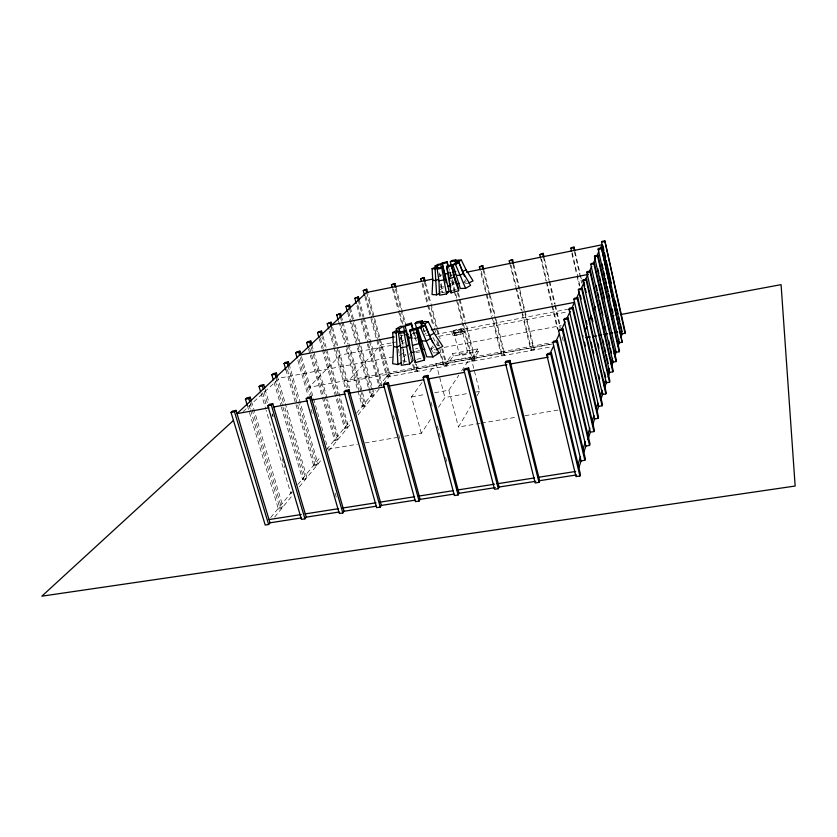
<?xml version="1.0" encoding="UTF-8"?>
<svg xmlns="http://www.w3.org/2000/svg" width="837" height="837" viewBox="0 0 837 837"><rect width="100%" height="100%" fill="white"/><g stroke="black" fill="none" stroke-linecap="round" stroke-linejoin="round"><path stroke-width="0.63" stroke-dasharray="4.18 3.14" d="M416.366 341.14L414.535 336.558L414.849 334.737L413.792 331.253M519.903 289.843L534.236 349.102L533.755 350.033L512.662 262.881M522.278 311.814L531.443 349.615L530.961 350.546L521.482 311.479M496.132 319.462L504.816 354.511L504.272 355.443L494.646 316.627M493.548 320.759L502.054 355.014L501.509 355.955L480.019 269.493M480.208 423.323L458.446 427.027L470.99 405.861M476.944 395.838L479.58 391.381L474.276 370.498M466.764 325.886L475.395 359.92L474.788 360.862L465.006 322.329M472.058 361.354L478.555 351.394L477.917 348.893L452.671 353.591L445.598 363.561M471.409 358.801L477.917 348.893M434.696 392.731L448.862 390.199L458.781 375.206M461.616 370.917L470.833 356.991L436.025 363.415L428.377 373.867M404.679 436.182L421.304 433.346L432.049 417.056M438.494 407.284L444.939 397.512L468.04 393.421M440.335 354.218L443.558 366.585L444.227 365.643L446.916 365.152L453.319 356.07L478.555 351.394M421.304 433.346L411.532 396.864L422.246 382.227M416.324 364.158L417.987 370.467L417.265 371.419L415.298 364.011M417.987 370.467L415.33 370.948L414.597 371.9L412.306 363.279M274.693 517.078L292.542 495.201M299.374 486.841L321.973 459.136M328.585 451.028L351.613 422.8M358.058 414.901L380.845 386.976M383.231 384.047L390.136 375.583L368.102 294.226M270.686 517.58L292.103 491.528M297.867 484.518L320.916 456.468M326.681 449.459L350.839 420.069M356.52 413.154L375.258 390.366M378.512 386.401L388.682 374.034L551.834 343.997M247.292 405.411L278.376 509.011L279.694 507.4L283.021 506.866L251.184 400.368M292.134 492.261L290.878 493.778L266.103 410.266M281.358 407.221L302.575 479.528L303.768 478.084L306.938 477.561L285.302 403.591M296.005 404.742L313.77 465.885L314.9 464.514L318.008 463.991L289.267 364.754M310.286 355.202L334.612 440.513L335.637 439.258L338.598 438.755L327.508 399.73M322.454 350.075L344.572 428.377L345.545 427.184L348.454 426.671L322.956 336.139M346.215 348.903L362.295 406.772L363.195 405.683L365.978 405.192L362.515 392.668M368.688 388.975L370.76 396.476L371.618 395.43L374.348 394.938L353.758 320.027M382.467 384.978L379.789 385.47L378.973 386.464L367.255 343.63M371.063 319.368L386.725 377.016L387.51 376.064L390.136 375.583M449.574 273.008L450.254 272.245L451.854 278.543M430.699 348.401L433.106 345.838M403.068 363.457L404.836 361.636L407.211 361.27M424.621 334.559L426.096 333.063M463.018 282.76L465.466 280.353L463.761 277.089M243.096 411.595L279.684 378.042L395.388 356.489M402.921 357.085L406.081 355.118M399.134 355.641L403.34 353.026L405.694 353.078M401.478 341.517L403.601 340.23M440.136 289.707L443.15 287.98M439.027 276.66L441.287 275.404M434.016 347.355L430.699 349.144L435.031 349.74M402.911 361.919L404.899 360.852L402.702 349.667M464.148 282.728L466.282 281.661M416.836 359.376L421.388 358.1M415.424 348.945L417.945 348.244M415.591 351.571L420.038 350.326M452.472 290.533L456.217 289.497M451.802 283.293L454.229 282.624L453.34 280.416M451.656 285.176L454.114 284.496L452.346 279.83M452.064 275.164L450.222 275.53L454.02 290.47M400.62 335.721L403.183 335.229M412.128 333.513L415.968 332.781M423.637 331.306L426.2 330.814M390.931 342.982L380.783 344.917L347.732 381.672L551.677 344.133M392.197 342.741L395.995 342.009M413.844 338.608L416.355 338.127M435.219 334.538L567.58 309.292M391.549 345.336L340.303 355.076L308.863 387.385L551.719 342.595M401.791 343.39L404.355 342.898M438.944 336.317L568.333 311.72M403.11 355.055L405.673 354.574M415.958 352.659L419.818 351.938M444.248 347.386L561.24 325.603M475.395 359.92L472.664 360.423L457.933 302.471M502.054 355.014L504.816 354.511M531.443 349.615L534.236 349.102M386.725 377.016L551.206 346.832M370.76 396.476L373.49 395.985L372.109 390.952M411.532 396.864L425.688 394.332M362.295 406.772L365.089 406.28L361.27 392.501M475.73 392.061L479.58 391.381M444.499 292.228L442.177 292.626L441.13 282.812M344.572 428.377L347.481 427.864L321.91 337.123M334.612 440.513L337.583 440L311.155 347.083M327.968 449.239L357.368 444.227M365.047 442.93L397.01 437.489M481.484 423.103L517.318 417.004M524.998 415.696L558.279 410.036M313.77 465.885L316.888 465.372L298.506 401.959M302.575 479.528L305.756 479.005L283.942 404.522M278.376 509.011L281.713 508.477L249.75 401.708M439.006 274.923L441.277 274.829M440.126 287.007L443.903 286.871M401.394 335.124L401.739 338.912L403.737 338.922M433.022 352.795L435.491 352.848M465.403 283.387L467.726 283.523M438.755 291.872L442.156 292.113L440.503 283.607M425.991 335.208L429.611 335.647M439.498 345.859L437.332 345.576L432.216 336.014M402.796 360.517L404.899 360.852M431.013 348.338L432.52 351.686M414.849 334.737L416.376 338.232M449.793 271.596L451.572 276.011M423.177 327.989L425.52 334.005M449.689 272.82L451.896 278.658M423.156 328.983L423.993 331.316M249.102 405.307L250.221 409.042M250.598 410.287L279.694 507.4M265.015 389.038L269.085 402.806M272.423 414.085L273.165 416.585M272.067 413.865L272.81 416.366M264.021 391.528L267.694 403.936M262.651 392.783L266.71 406.458M282.184 458.686L284.758 467.391M260.924 392.815L265.737 409.021M275.321 381.086L282.613 405.955M282.979 407.2L303.768 478.084M274.034 382.289L280.991 405.976M277.235 376.012L284.936 402.335M275.948 377.215L283.576 403.288M288.043 365.905L298.139 400.714M287.447 369.891L314.9 464.514M285.856 369.797L295.649 403.497M311.008 409.398L312.442 414.399M335.103 493.066L336.537 498.067M301.466 356.499L313.195 397.366M313.551 398.611L327.759 448.151M300.305 357.587L311.354 396.068M299.008 359.23L309.408 395.409M297.846 360.328L307.922 395.336M311.898 344.792L327.152 398.475M309.606 347.889L335.637 439.258M308.497 348.935L309.931 353.946M413.154 331.703L414.535 336.558M319.295 338.891L322.109 348.83M320.372 337.981L323.208 348.025M323.563 349.291L345.545 427.184M332.582 327.434L338.546 348.799M338.901 350.054L349.489 387.97M331.17 326.911L348.265 388.075M329.998 329.035L346.403 387.667M329.339 331.243L333.534 346.236M333.89 347.491L345.44 388.745M448.758 267.882L449.448 270.361M341.297 316.104L342.668 321.052M343.013 322.287L362.17 391.434M340.345 317.003L341.37 320.717M341.716 321.952L347.889 344.237M348.234 345.482L360.925 391.266M340.544 324.086L346.12 344.174M346.466 345.43L363.195 405.683M338.525 321.23L344.823 343.871M348.6 311.866L351.341 321.837M351.686 323.092L357.525 344.289M357.87 345.535L370.236 390.44M370.582 391.685L371.618 395.43M347.669 312.735L368.343 387.719M356.918 305.84L360.705 319.692M361.05 320.958L366.909 342.375M350.347 307.65L353.413 318.782M349.427 308.508L358.644 341.998M358.989 343.243L371.785 389.749M393.474 415.612L394.844 420.645M398.621 434.487L399.992 439.519M359.136 299.437L363.875 316.815M364.21 318.05L381.777 382.436M358.257 300.253L362.672 316.428M363.007 317.673L369.117 340.052M369.462 341.297L381.651 385.983M357.797 305.003L368.102 342.72M368.447 343.976L379.789 385.47M366.575 292.479L378.753 337.426M379.098 338.671L389.362 376.535M365.79 296.005L370.875 314.775M371.22 316.02L377.33 338.535M377.665 339.791L387.51 376.064M364.942 296.811L370.728 318.112M395.932 287.269L405.621 323.825M395.462 289.278L400.808 309.387M401.143 310.653L404.48 323.218M393.578 289.079L399.594 311.751M399.929 313.007L402.942 324.348M413.656 364.65L415.33 370.948M392.438 288.556L398.119 309.92M398.454 311.176L401.791 323.741M409.712 353.517L410.685 357.179M411.009 358.393L411.982 362.065M431.024 402.126L432.352 407.148M437.343 426.002L440.66 438.567M445.64 457.42L446.968 462.453M436.025 363.415L444.939 397.512M425.499 282.54L437.5 328.836M437.824 330.092L440.095 338.849M442.7 348.851L446.916 365.152M424.443 282.059L429.904 303.088M431.191 308.037L438.567 336.484M441.758 348.788L446.257 366.093M422.769 283.094L428.303 304.354M428.628 305.61L434.152 326.869M434.476 328.125L435.774 333.126M438.054 341.883L444.227 365.643M422.036 283.848L432.97 325.875M436.82 340.68L438.421 346.832M448.862 390.199L458.446 427.027M452.671 353.591L453.319 356.07M453.581 331.734L459.534 354.972M451.844 332.174L452.566 335.009M457.41 292.416L464.692 321.073M452.168 279.799L455.37 292.395M455.694 293.651L457.619 301.205M454.345 291.726L456.238 299.196M456.552 300.441L473.962 369.274M463.635 329.182A6.089 1.371 -14.4 0 1 455.066 332.592A6.089 1.371 -14.4 0 1 454.512 330.28A6.089 1.371 -14.4 0 1 463.635 329.182L464.357 332.017A6.079 1.381 -14.3 0 1 455.799 335.438A6.079 1.381 -14.3 0 1 455.234 333.105A6.079 1.381 -14.3 0 1 464.357 332.017M461.898 329.621A4.29 0.963 -14.4 0 1 455.851 332.027A4.29 0.963 -14.4 0 1 455.464 330.395A4.29 0.963 -14.4 0 1 461.898 329.621L467.82 352.869A4.279 1.036 -14.3 0 1 461.815 355.327A4.279 1.036 -14.3 0 1 461.407 353.58A4.279 1.036 -14.3 0 1 467.82 352.869M458.446 293.117L459.722 298.15M460.047 299.416L465.477 320.843M484.037 270.633L489.927 294.425M490.241 295.67L495.818 318.206M482.823 268.928L488.735 292.783M489.049 294.038L494.332 315.371M481.265 271.272L486.621 292.845M486.935 294.111L492.292 315.685M513.803 264.618L519.599 288.577M510.978 265.193L516.167 286.61M516.481 287.876L521.974 310.558M509.827 263.456L515.351 286.202M515.655 287.468L521.169 310.213M541.497 259.02L546.603 280.604M546.906 281.87L552.305 304.72M552.608 305.997L558.007 328.847M540.43 257.262L546.017 280.897M546.32 282.142L551.614 304.542M551.907 305.787L557.568 329.726M544.364 258.445L549.459 280.039M549.752 281.305L555.151 304.176M555.444 305.442L560.539 327.047M543.297 256.677L548.884 280.332M549.177 281.577L554.46 303.988M554.753 305.233L560.11 327.937M562.202 336.798L563.395 341.873M575.145 252.146L580.072 273.605M580.365 274.86L581.809 281.169M574.464 251.686L581.673 283.042M572.246 252.732L580.093 286.788M571.849 253.527L576.756 274.829M577.049 276.084L579.361 286.118M400.818 334.308L403.047 345.388M439.509 272.904L440.252 276.639M400.818 337.709L401.258 340.251M400.62 337.311L400.996 339.77M401.739 338.912L402.471 345.325M402.607 346.612L403.34 353.026M403.455 349.134L404.836 361.636M398.653 349.081L399.197 355.16M456.583 334.873A4.29 0.973 -14.3 0 0 462.62 332.456A4.29 0.973 -14.3 0 0 456.196 333.231A4.29 0.973 -14.3 0 0 456.583 334.873"/><path stroke-width="1.26" d="M392.699 332.509L396.204 332.948L399.709 331.159L396.194 330.73L392.699 332.509L393.526 346.654L392.699 363.729L397.941 364.587L400.923 362.986M458.624 290.774L458.718 288.807L454.292 275.98L451.593 264.848L446.56 266.229L451.08 292.866L458.624 290.774L454.209 277.246L451.593 264.848M432.091 268.687L435.125 268.813L437.929 267.495L434.884 267.369L432.091 268.687L432.76 280.385L432.059 294.53L436.6 294.865L439.938 293.212M454.292 275.98L454.209 277.246L449.155 278.637L449.27 277.361L449.804 281.054M451.08 292.866L451.227 290.878M448.172 267.129L447.042 261.699L442.103 263.048L446.152 282.822M424.401 360.109L424.798 357.148L419.4 341.663L416.094 328.23L409.994 329.924L415.225 362.683L424.401 360.109L419.096 343.568L416.094 328.23M419.4 341.663L419.096 343.568L412.965 345.283M415.225 362.683L415.539 360.695M412.463 329.286L411.344 323.124L405.359 324.787L405.077 326.106L408.55 338.221L411.155 352.806L414.482 351.875M408.895 336.39L408.55 338.221L410.936 337.552M579.895 475.991L580.418 474.317L551.426 352.911L547.471 353.632L546.823 354.951L575.992 476.598L579.895 475.991L550.798 354.229L551.426 352.911M581.056 460.894L584.854 460.287L585.356 458.718L557.327 340.523L553.487 341.234L552.88 342.479L581.056 460.894L578.796 467.914M585.858 446.037L589.551 445.441L590.022 443.955L562.903 328.815L559.168 329.516L558.593 330.688L585.858 446.037L583.912 452.074M590.336 432.174L593.935 431.589L594.375 430.176L568.103 317.903L564.462 318.594L563.918 319.703L590.336 432.174L587.94 439.603M594.605 418.95L598.11 418.364L598.528 417.035L573.052 307.514L569.505 308.183L568.993 309.24L594.605 418.95L592.701 424.861M598.675 406.363L602.096 405.778L602.494 404.522L577.771 297.616L574.308 298.286L573.826 299.28L598.675 406.363L597.22 410.862M605.852 393.892L606.229 392.689L582.217 288.284L578.838 288.943L578.377 289.884L602.514 394.468L605.852 393.892L581.767 289.236L582.217 288.284M609.535 382.237L609.901 381.097L586.57 279.139L583.284 279.788L582.845 280.688L606.291 382.802L609.535 382.237L586.141 280.039L586.57 279.139M609.65 372.381L612.83 371.816L613.176 370.728L590.462 270.979L587.25 271.617L586.831 272.475L609.65 372.381L608.154 377.016M616.074 361.574L616.398 360.538L594.28 262.954L591.142 263.582L590.744 264.398L612.966 362.128L616.074 361.574L593.893 263.77L594.28 262.954M616.137 352.304L619.171 351.76L619.485 350.766L597.942 255.275L594.877 255.892L594.49 256.666L616.137 352.304L614.724 356.698M622.184 342.239L601.489 247.836L598.486 248.443L598.12 249.185L619.213 342.783L622.184 342.239L601.489 247.836M622.111 333.817L625.019 333.283L625.302 332.373L604.827 240.826L601.887 241.433L601.541 242.144L622.111 333.817L621.002 337.248M600.61 400.368L602.912 393.264M604.785 387.447L606.658 381.662M611.481 366.711L613.301 361.092M618.03 346.434L619.526 341.831M578.126 464.012L580.554 456.573M582.981 449.134L585.408 441.706M587.438 435.502L589.865 428.063M591.885 421.869L593.914 415.675M596.342 408.236L597.963 403.277M600.286 396.152L602.211 390.262M603.728 385.637L605.611 379.862M607.495 374.108L609.346 368.416M610.832 363.865L612.663 358.278M614.086 353.915L615.519 349.542M617.424 343.714L618.909 339.142M620.772 333.45L621.514 331.17M603.508 330.092L604.858 326.461M607.369 319.713L608.237 317.39M610.257 311.981L611.512 308.602M613.416 303.507L614.599 300.337M538.997 482.363L539.645 480.689L509.942 360.475L506.05 361.176L505.286 362.515L535.157 482.959L538.997 482.363L509.189 361.804L509.942 360.475M582.562 336.913L583.012 335.815M584.969 331.138L586.925 326.472M589.374 320.623L591.33 315.957M593.276 311.28L595.233 306.604M498.308 488.703L499.072 487.029L468.668 367.998L464.849 368.688L463.96 370.038L494.531 489.289L498.308 488.703L467.799 369.337L468.668 367.998M584.854 460.287L556.741 341.768L557.327 340.523M589.551 445.441L562.349 329.987L562.903 328.815M593.935 431.589L567.57 319.023L568.103 317.903M598.11 418.364L572.55 308.56L573.052 307.514M602.096 405.778L577.289 298.621L577.771 297.616M612.83 371.816L590.054 271.837L590.462 270.979M619.171 351.76L597.566 256.049L597.942 255.275M625.019 333.283L604.827 240.826M549.919 353.758L553.686 345.89M555.82 341.444L559.378 334.005M561.522 329.527L565.216 321.816M566.911 318.29L570.238 311.333M571.849 307.964L574.538 302.356L431.317 329.83M576.703 297.846L579.497 291.998M580.616 289.665L583.975 282.655M585.094 280.311L587.898 274.473L587.25 271.617M589.394 271.355L591.78 266.375M593.443 262.891L595.494 258.623L594.877 255.892M597.105 255.243L598.727 251.864M600.098 248.997L602.127 244.77L466.502 272.234M458.101 494.97L458.979 493.296L427.906 375.426L424.15 376.106L423.145 377.466L454.386 495.556L458.101 494.97L426.922 376.786L427.906 375.426M574.172 250.43L573.983 247.103L571.085 247.689L571.273 251.016M419.086 501.06L420.08 499.375L388.378 382.635L384.685 383.304L383.566 384.675L415.445 501.625L419.086 501.06L387.269 383.995L388.378 382.635M381.337 505.422L349.029 389.801L345.388 390.471L344.164 391.842L376.66 507.672L380.249 507.107L381.337 505.422L415.183 500.139M540.43 257.262L539.813 254.678L543.161 253.36L544.06 257.168M539.813 254.678L543.161 253.36M344.017 511.25L311.123 396.717L307.545 397.366L306.216 398.757L339.288 513.5L342.825 512.945L344.017 511.25L376.514 506.176M509.827 263.456L509.21 260.893L512.589 259.575L513.5 263.362M509.21 260.893L512.589 259.575M306.237 517.151L272.768 403.706L269.252 404.344L267.83 405.746L301.477 519.39L304.95 518.846L306.237 517.151L339.226 512.003M480.019 269.493L479.392 266.951L482.792 265.632L483.723 269.388M270.016 522.811L236.013 410.402L232.56 411.03L231.033 412.442L265.214 525.04L268.635 524.506L270.016 522.811L301.519 517.894M479.392 266.951L482.792 265.632M344.164 391.842L347.805 391.182L349.029 389.801M452.346 272.443L453.005 271.68M306.216 398.757L309.805 398.098L311.123 396.717M421.388 281.368L420.739 278.857L424.202 277.539L425.175 281.295M420.739 278.857L424.202 277.539M409.68 364.001L413.154 360.36L408.623 344.499L405.903 330.929L400.327 331.839L398.538 333.544L400.651 347.753L401.3 365.277L409.68 364.001L404.135 332.634L405.903 330.929M408.623 344.499L406.259 346.863L400.651 347.753M267.83 405.746L271.355 405.098L272.768 403.706M392.103 287.3L391.444 284.81L394.928 283.492L395.932 287.269M391.444 284.81L394.928 283.492M424.851 349.311L422.518 349.678L419.117 335.438L415.11 323.438L420.624 322.538L422.298 320.895L423.208 323.187M446.508 293.975L449.134 291.433L443.181 267.066L438.525 267.913L437.176 269.106L438.944 280.793L439.519 295.179L446.508 293.975L441.842 268.258L443.181 267.066M415.11 323.438L416.795 321.806L422.298 320.895M432.823 279.056L366.575 292.479L236.997 413.635L268.939 407.839M231.033 412.442L234.496 411.814L236.013 410.402M247.292 405.411L245.429 399.165L248.809 398.548L250.242 397.219L251.184 400.368M260.558 391.57L259.072 386.579L262.379 385.962L263.739 384.706L264.649 387.782M273.301 379.799L271.837 374.819L275.059 374.202L276.356 373.009L277.235 376.012M285.856 369.797L284.046 363.561L287.196 362.965L288.42 361.825L289.267 364.754M297.125 357.828L295.691 352.827L298.767 352.231L299.939 351.153L300.755 354.02M308.142 347.679L306.708 342.657L309.721 342.071L310.83 341.046L311.898 344.792M318.949 337.646L317.537 332.676L320.487 332.101L321.544 331.117L322.601 334.884M328.638 328.742L327.236 323.741L331.128 322.235L331.881 324.913L587.898 274.473M338.179 319.964L336.777 314.932L340.575 313.477L341.297 316.104M347.324 311.479L345.953 306.478L349.646 305.076L350.347 307.65M356.227 303.318L354.846 298.275L358.445 296.915L359.136 299.437M364.597 295.555L363.237 290.544L366.752 289.215L367.767 292.971M445.399 278.313L443.61 279.966L438.944 280.793M245.429 399.165L246.863 397.837L250.242 397.219M259.072 386.579L260.443 385.323L263.739 384.706M271.837 374.819L273.134 373.616L276.356 373.009M284.046 363.561L285.271 362.421L288.42 361.825M295.691 352.827L296.863 351.739L299.939 351.153M306.708 342.657L307.828 341.632L310.83 341.046M317.537 332.676L318.604 331.693L321.544 331.117M327.236 323.741L331.128 322.235M336.777 314.932L340.575 313.477M345.953 306.478L349.646 305.076M354.846 298.275L358.445 296.915M363.237 290.544L366.752 289.215M233.471 420.425L41.85 596.174L795.15 486.035L781.078 284.653L620.374 314.586M450.296 261.74L454.909 260.903L456.175 259.752L451.572 260.589L450.296 261.74L455.893 282.749M432.959 356.949L439.195 352.911L430.647 338.347L424.976 325.467L421.9 325.478L417.653 328.041L426.765 356.803L432.959 356.949L420.739 328.041L417.653 328.041M430.647 338.347L426.431 340.973L422.277 340.931M420.739 328.041L424.976 325.467M465.602 288.326L470.572 285.396L463.541 273.312L458.875 262.651L456.259 262.787L452.89 264.659L460.36 288.503L465.602 288.326L455.506 264.523L452.89 264.659M396.539 331.347L396.299 328.815L399.28 328.815L403.56 326.284L404.428 331.347M396.299 328.815L400.578 326.294L403.56 326.284M463.541 273.312L460.193 275.216L456.667 275.373M455.506 264.523L458.875 262.651M440.722 264.126L438.18 264.262L434.78 266.103L437.322 265.978L440.722 264.126L441.287 267.673M436.108 349.887L442.752 346.298L434.141 333.262L428.303 321.827L424.694 321.439L421.304 323.187L422.235 325.593M432.855 342.772L429.611 335.647L434.141 333.262M400.787 345.189L397.031 347.146L393.526 346.654M421.304 323.187L424.903 323.574L428.303 321.827M468.793 282.99L473.072 280.855L466.073 269.796L461.375 260.108L458.268 260.014L455.537 261.301L456.374 263.561M464.545 276.356L462.432 271.575L466.073 269.796M438.619 279.192L435.795 280.562L432.76 280.385M455.537 261.301L458.645 261.406L461.375 260.108M409.732 331.295L415.863 329.59M405.077 326.106L411.093 324.432M441.999 263.937L446.958 262.567M446.466 267.139L451.52 265.748M444.75 274.18L448.454 273.155M447.983 286.181L450.432 285.511M570.667 248.411L573.575 247.815M601.541 242.144L604.481 241.537M452.984 274.975L455.443 274.473M598.12 249.185L601.133 248.579M594.49 256.666L597.566 256.049M590.744 264.398L593.893 263.77M586.831 272.475L590.054 271.837M582.845 280.688L586.141 280.039M578.377 289.884L581.767 289.236M573.826 299.28L577.289 298.621M394.227 336.945L299.594 355.097L298.767 352.231M405.736 334.737L408.299 334.245M415.968 332.781L418.521 332.289M568.993 309.24L572.55 308.56M563.918 319.703L567.57 319.023M558.593 330.688L562.349 329.987M611.376 316.26L613.95 315.779M552.88 342.479L556.741 341.768M586.015 337.709L589.782 337.008M603.948 334.402L607.714 333.712M610.225 333.252L612.736 332.781M615.247 332.32L617.748 331.86M586.308 337.75L590.158 337.049M592.722 336.579L596.572 335.867M599.135 335.396L601.698 334.926M383.566 384.675L387.269 383.995M423.145 377.466L426.922 376.786M463.96 370.038L467.799 369.337M505.286 362.515L509.189 361.804M546.823 354.951L550.798 354.229M273.73 406.97L307.252 400.881M312.065 400.013L345.053 394.018M349.95 393.128L384.319 386.893M389.289 385.993L423.773 379.726M428.806 378.816L464.451 372.35M469.547 371.419L506.908 364.639M510.8 363.938L548.308 357.127M437.176 269.106L441.842 268.258M453.497 271.889L455.799 271.47M456.165 283.963L459.586 283.366M446.812 291.831L449.134 291.433M398.538 333.544L404.135 332.634M269.043 519.578L301.257 514.525M305.118 513.918L338.619 508.655M342.479 508.049L375.98 502.796M379.852 502.19L414.639 496.728M418.5 496.121L453.288 490.66M457.159 490.053L494.521 484.194M497.094 483.786L534.466 477.917M538.327 477.31L575.689 471.451M420.08 499.375L454.02 494.071M458.979 493.296L495.305 487.615M499.072 487.029L535.816 481.285M539.645 480.689L576.526 474.924M436.726 352.869L439.195 352.911M424.903 323.574L429.611 335.647M458.645 261.406L462.432 271.575M420.624 322.538L421.827 326.137M454.909 260.903L455.621 263.163M234.496 411.814L268.635 524.506M411.344 323.124L413.091 328.931M248.809 398.548L249.75 401.708M271.355 405.098L304.95 518.846M262.379 385.962L263.289 389.048M275.059 374.202L275.948 377.215M287.196 362.965L288.043 365.905M309.805 398.098L342.825 512.945M309.721 342.071L310.799 345.827M320.487 332.101L321.199 334.612M442.103 263.048L443.139 266.762M330.123 323.166L331.17 326.911M347.805 391.182L380.249 507.107M447.042 261.699L448.423 266.647M339.613 314.377L340.345 317.003M348.726 305.923L349.427 308.508M357.566 297.731L358.257 300.253M365.905 290L366.575 292.479M394.133 284.266L394.802 286.756M423.47 278.302L424.118 280.824M482.185 266.386L482.823 268.928M409.994 329.924L410.59 332.373M411.197 334.81L412.097 338.483M512.045 260.317L512.662 262.881M446.864 267.463L448.967 276.126M542.69 254.092L543.297 256.677M584.488 342.187L585.377 346.005M583.284 279.788L584.739 286.128M585.325 288.66L586.193 292.469M592.01 317.84L592.889 321.649M597.838 343.212L598.999 348.286M604.523 372.381L605.695 377.456M573.983 247.103L574.852 250.88M580.303 295.273L581.181 299.071M586.151 320.602L587.019 324.4M591.11 342.134L592.282 347.198M592.868 349.73L593.747 353.528M598.706 375.06L599.585 378.858M602.839 339.885L603.969 344.844M604.534 347.324L605.664 352.293M606.239 354.773L608.217 363.457M597.764 268.687L598.905 273.72M599.47 276.231L600.61 281.263M601.186 283.774L604.596 298.872M596.07 285.25L597.21 290.282M597.775 292.793L598.926 297.826M599.491 300.347L602.922 315.434M608.656 340.628L609.796 345.671M610.372 348.192L611.512 353.235M602.745 245.241L603.885 250.326M604.45 252.858L605.59 257.942M606.155 260.485L611.292 283.356M615.279 301.142L616.419 306.227M616.995 308.769L618.135 313.854M618.7 316.386L619.84 321.471M620.405 324.013L622.121 331.64M598.486 248.443L598.884 250.221M601.918 263.697L603.058 268.729M603.623 271.24L604.753 276.273M605.318 278.794L606.459 283.827M607.024 286.338L608.154 291.37M608.719 293.892L609.859 298.924M612.119 308.989L612.966 312.756M399.28 328.815L399.72 331.358M437.322 265.978L437.699 268.353M450.16 283.513L450.693 287.196M435.125 268.813L436.6 294.865M396.204 332.948L397.941 364.587"/></g></svg>
